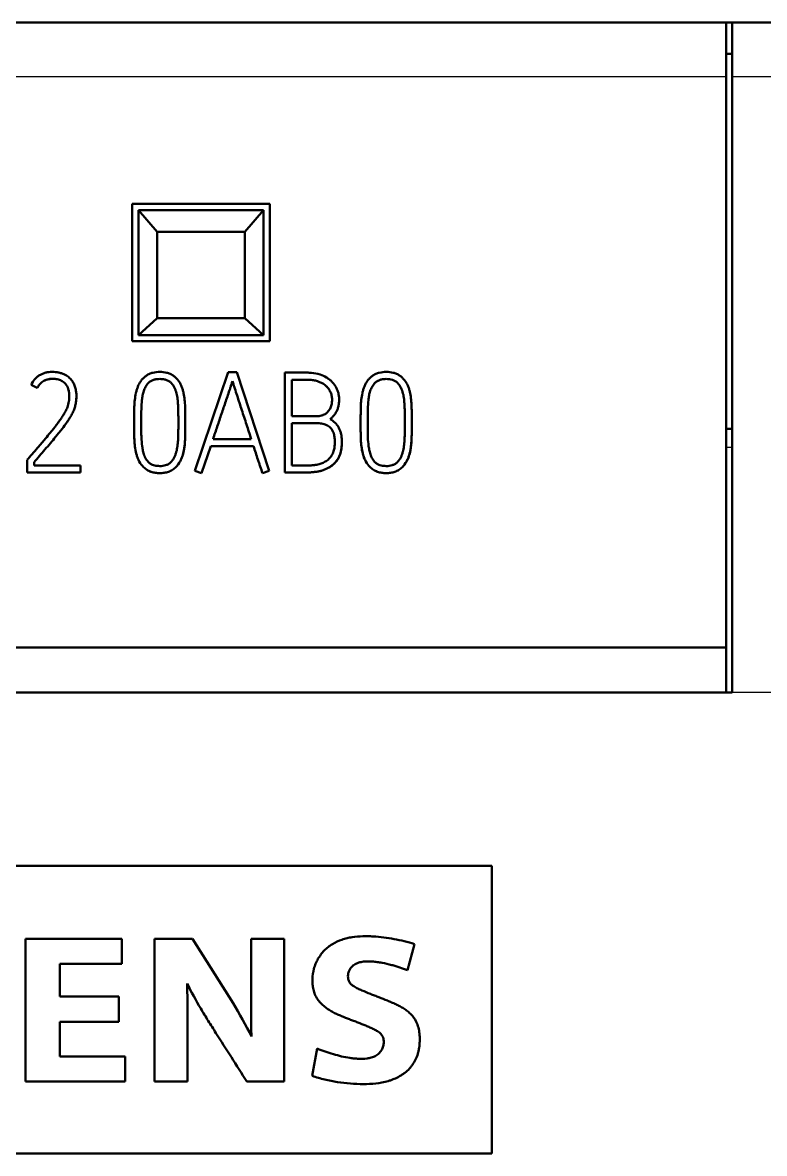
# Model space of a CAD drawing. Header units: millimetres. Extents: x 0 to 841, y 0 to 594.
# Drawn here: x 508.19 to 520.06, y 263.92 to 282.02 of the extents above; entities that cross this region are included whole.
import ezdxf

# ---------------------------------------------------------------- set-up
doc = ezdxf.new("R2010")
doc.units = ezdxf.units.MM
doc.layers.add('1', color=7, linetype='Continuous')

msp = doc.modelspace()

# ---------------------------------------------------------------- linework, layer by layer
at = {"layer": '1', "color": 7, "linetype": 'Continuous', "lineweight": 50}
for p, q in [((519.446, 282.015), (494.646, 282.015)), ((519.446, 282.015), (519.446, 281.147)), ((519.546, 282.015), (519.446, 282.015)), ((519.546, 282.015), (519.546, 281.147)), ((524.446, 282.015), (519.546, 282.015)), ((519.546, 281.515), (519.446, 281.515)), ((519.446, 281.147), (519.446, 272.015)), ((519.546, 281.147), (519.546, 271.291)), ((509.946, 279.115), (509.946, 276.915)), ((512.146, 279.115), (509.946, 279.115)), ((512.146, 276.915), (512.146, 279.115)), ((512.046, 279.015), (510.046, 279.015)), ((510.046, 279.015), (510.346, 278.668)), ((510.046, 277.015), (510.046, 279.015)), ((511.746, 278.668), (512.046, 279.015)), ((512.046, 279.015), (512.046, 277.015)), ((510.346, 278.668), (511.746, 278.668)), ((510.346, 278.668), (510.346, 277.283)), ((511.746, 277.283), (511.746, 278.668)), ((510.346, 277.283), (510.046, 277.015)), ((510.346, 277.283), (511.746, 277.283)), ((512.046, 277.015), (511.746, 277.283)), ((512.046, 277.015), (510.046, 277.015)), ((509.946, 276.915), (512.146, 276.915)), ((510.947, 274.84), (511.477, 276.418)), ((511.477, 276.418), (511.619, 276.418)), ((511.619, 276.418), (512.137, 274.84)), ((512.387, 274.815), (512.387, 276.413)), ((508.326, 276.218), (508.426, 276.167)), ((508.426, 276.167), (508.326, 276.218)), ((508.326, 276.218), (508.326, 276.218)), ((508.889, 276.218), (508.889, 276.218)), ((512.5, 276.3), (512.5, 275.714)), ((508.426, 276.167), (508.426, 276.167)), ((509.051, 276.038), (509.051, 276.038)), ((513.255, 275.981), (513.255, 275.981)), ((509.014, 275.823), (509.014, 275.823)), ((509.975, 275.626), (509.975, 275.626)), ((510.794, 275.601), (510.794, 275.601)), ((512.5, 275.603), (512.5, 274.926)), ((513.599, 275.626), (513.599, 275.626)), ((514.418, 275.601), (514.418, 275.601)), ((519.446, 275.515), (519.546, 275.515)), ((511.238, 275.35), (511.848, 275.35)), ((513.299, 275.299), (513.299, 275.299)), ((511.2, 275.237), (511.054, 274.804)), ((511.054, 274.804), (511.2, 275.237)), ((511.2, 275.237), (511.886, 275.237)), ((511.886, 275.237), (511.2, 275.237)), ((511.2, 275.237), (511.2, 275.237)), ((511.886, 275.237), (511.886, 275.237)), ((508.266, 275.02), (508.279, 275.035)), ((508.266, 274.815), (508.266, 275.019)), ((508.377, 274.98), (508.377, 274.926)), ((508.266, 274.815), (509.118, 274.815)), ((509.118, 274.815), (508.266, 274.815)), ((508.377, 274.926), (509.118, 274.926)), ((509.118, 274.926), (509.118, 274.815)), ((510.126, 274.902), (510.126, 274.902)), ((510.643, 274.902), (510.643, 274.902)), ((510.947, 274.84), (511.054, 274.804)), ((511.054, 274.804), (510.947, 274.84)), ((510.947, 274.84), (510.947, 274.84)), ((511.054, 274.804), (511.054, 274.804)), ((512.028, 274.804), (512.137, 274.84)), ((512.137, 274.84), (512.028, 274.804)), ((512.028, 274.804), (512.028, 274.804)), ((512.137, 274.84), (512.137, 274.84)), ((513.75, 274.902), (513.75, 274.902)), ((514.267, 274.902), (514.267, 274.902)), ((519.446, 272.015), (494.646, 272.015)), ((519.446, 272.015), (519.446, 271.291)), ((519.546, 271.291), (494.546, 271.291)), ((515.696, 268.518), (498.396, 268.518)), ((515.696, 263.916), (515.696, 268.518)), ((508.236, 267.351), (508.236, 265.066)), ((509.78, 267.351), (508.236, 267.351)), ((509.78, 266.948), (509.78, 267.351)), ((510.301, 267.351), (510.301, 265.066)), ((510.907, 267.351), (510.301, 267.351)), ((511.558, 266.322), (510.907, 267.351)), ((512.374, 267.351), (511.845, 267.351)), ((512.374, 265.066), (512.374, 267.351)), ((514.349, 266.848), (514.46, 267.267)), ((508.785, 266.428), (508.785, 266.948)), ((508.785, 266.948), (509.78, 266.948)), ((509.73, 266.428), (508.785, 266.428)), ((509.73, 266.024), (509.73, 266.428)), ((508.785, 265.469), (508.785, 266.024)), ((508.785, 266.024), (509.73, 266.024)), ((512.903, 265.593), (512.825, 265.155)), ((509.833, 265.469), (508.785, 265.469)), ((509.833, 265.066), (509.833, 265.469)), ((508.236, 265.066), (509.833, 265.066)), ((510.301, 265.066), (510.83, 265.066)), ((511.778, 265.066), (512.374, 265.066)), ((498.396, 263.916), (515.696, 263.916))]:
    msp.add_line(p, q, dxfattribs=at)
at = {"layer": '1', "color": 7, "linetype": 'Continuous', "lineweight": 25}
for p, q in [((519.446, 281.147), (494.646, 281.147)), ((524.446, 281.147), (519.546, 281.147)), ((519.546, 275.215), (519.446, 275.215)), ((524.446, 271.291), (519.546, 271.291))]:
    msp.add_line(p, q, dxfattribs=at)
at = {"layer": '1', "color": 7, "linetype": 'Continuous', "lineweight": 50}
for points, knots in [([(508.326, 276.218), (508.342, 276.249), (508.36, 276.278), (508.395, 276.318), (508.407, 276.331), (508.434, 276.353), (508.455, 276.369), (508.478, 276.382), (508.494, 276.389), (508.502, 276.393), (508.526, 276.403), (508.543, 276.408), (508.577, 276.417), (508.595, 276.42), (508.63, 276.423), (508.647, 276.424), (508.665, 276.424)], [0, 0, 0, 0, 0.25, 0.25, 0.375, 0.375, 0.5, 0.5625, 0.5625, 0.625, 0.625, 0.75, 0.75, 0.875, 0.875, 1, 1, 1, 1]), ([(508.665, 276.424), (508.683, 276.424), (508.701, 276.424), (508.737, 276.42), (508.754, 276.417), (508.781, 276.412), (508.789, 276.409), (508.806, 276.404), (508.815, 276.402), (508.84, 276.393), (508.857, 276.386), (508.873, 276.378)], [0, 0, 0, 0, 0.25, 0.25, 0.5, 0.5, 0.625, 0.625, 0.75, 0.75, 1, 1, 1, 1]), ([(510.126, 274.902), (510.099, 274.928), (510.076, 274.958), (510.053, 274.998), (510.049, 275.007), (510.041, 275.024), (510.038, 275.032), (510.027, 275.058), (510.021, 275.076), (510.006, 275.129), (509.998, 275.165), (509.986, 275.239), (509.983, 275.276), (509.979, 275.331), (509.978, 275.35), (509.977, 275.387), (509.977, 275.405), (509.976, 275.46), (509.975, 275.497), (509.975, 275.571), (509.975, 275.608), (509.975, 275.682), (509.975, 275.719), (509.976, 275.774), (509.976, 275.793), (509.977, 275.83), (509.977, 275.848), (509.979, 275.904), (509.981, 275.941), (509.99, 276.014), (509.996, 276.051), (510.008, 276.105), (510.013, 276.123), (510.023, 276.159), (510.03, 276.176), (510.04, 276.202), (510.043, 276.21), (510.051, 276.227), (510.055, 276.235), (510.069, 276.259), (510.079, 276.275), (510.102, 276.305), (510.115, 276.318), (510.135, 276.338), (510.142, 276.344), (510.157, 276.356), (510.164, 276.361), (510.188, 276.377), (510.212, 276.39), (510.238, 276.4), (510.256, 276.406), (510.265, 276.409), (510.311, 276.421), (510.348, 276.424), (510.385, 276.424)], [0, 0, 0, 0, 0.0625, 0.0625, 0.078125, 0.078125, 0.09375, 0.09375, 0.125, 0.125, 0.1875, 0.1875, 0.25, 0.25, 0.28125, 0.28125, 0.3125, 0.3125, 0.375, 0.375, 0.4375, 0.4375, 0.5, 0.5, 0.53125, 0.53125, 0.5625, 0.5625, 0.625, 0.625, 0.6875, 0.6875, 0.71875, 0.71875, 0.75, 0.75, 0.765625, 0.765625, 0.78125, 0.78125, 0.8125, 0.8125, 0.84375, 0.84375, 0.859375, 0.859375, 0.875, 0.875, 0.90625, 0.921875, 0.921875, 0.9375, 0.9375, 1, 1, 1, 1]), ([(510.385, 276.424), (510.423, 276.424), (510.46, 276.421), (510.515, 276.407), (510.533, 276.401), (510.567, 276.386), (510.583, 276.377), (510.607, 276.361), (510.614, 276.355), (510.629, 276.344), (510.636, 276.337), (510.656, 276.318), (510.669, 276.304), (510.686, 276.282), (510.691, 276.274), (510.702, 276.259), (510.706, 276.251), (510.72, 276.226), (510.728, 276.21), (510.742, 276.175), (510.748, 276.157), (510.758, 276.122), (510.763, 276.104), (510.774, 276.05), (510.78, 276.013), (510.787, 275.94), (510.79, 275.903), (510.791, 275.848), (510.792, 275.829), (510.792, 275.792), (510.793, 275.737), (510.794, 275.681), (510.794, 275.607), (510.794, 275.57), (510.793, 275.496), (510.793, 275.459), (510.792, 275.413), (510.792, 275.404), (510.791, 275.385), (510.791, 275.376), (510.79, 275.348), (510.79, 275.33), (510.786, 275.274), (510.782, 275.238), (510.773, 275.183), (510.77, 275.165), (510.762, 275.129), (510.753, 275.093), (510.741, 275.058), (510.727, 275.024), (510.719, 275.007), (510.701, 274.974), (510.691, 274.959), (510.668, 274.929), (510.656, 274.915), (510.643, 274.902)], [0, 0, 0, 0, 0.0625, 0.0625, 0.09375, 0.09375, 0.125, 0.125, 0.140625, 0.140625, 0.15625, 0.15625, 0.1875, 0.1875, 0.203125, 0.203125, 0.21875, 0.21875, 0.25, 0.25, 0.28125, 0.28125, 0.3125, 0.3125, 0.375, 0.375, 0.4375, 0.4375, 0.46875, 0.46875, 0.5, 0.5625, 0.5625, 0.625, 0.625, 0.6875, 0.6875, 0.703125, 0.703125, 0.71875, 0.71875, 0.75, 0.75, 0.8125, 0.8125, 0.84375, 0.84375, 0.875, 0.90625, 0.90625, 0.9375, 0.9375, 0.96875, 0.96875, 1, 1, 1, 1]), ([(512.387, 276.413), (512.482, 276.413), (512.6, 276.413), (512.718, 276.413), (512.765, 276.413), (512.788, 276.412), (512.858, 276.406), (512.905, 276.396), (512.95, 276.381)], [0, 0, 0, 0, 0.5, 0.625, 0.625, 0.75, 0.75, 1, 1, 1, 1]), ([(513.75, 274.902), (513.722, 274.928), (513.7, 274.958), (513.677, 274.998), (513.673, 275.007), (513.665, 275.024), (513.661, 275.032), (513.651, 275.058), (513.645, 275.076), (513.63, 275.129), (513.622, 275.165), (513.61, 275.239), (513.607, 275.276), (513.603, 275.331), (513.602, 275.35), (513.601, 275.387), (513.601, 275.405), (513.6, 275.46), (513.599, 275.497), (513.599, 275.571), (513.599, 275.608), (513.599, 275.682), (513.599, 275.719), (513.6, 275.774), (513.6, 275.793), (513.601, 275.83), (513.601, 275.848), (513.603, 275.904), (513.605, 275.941), (513.614, 276.014), (513.619, 276.051), (513.632, 276.105), (513.637, 276.123), (513.647, 276.159), (513.653, 276.176), (513.664, 276.202), (513.667, 276.21), (513.675, 276.227), (513.679, 276.235), (513.693, 276.259), (513.703, 276.275), (513.726, 276.305), (513.739, 276.318), (513.759, 276.338), (513.766, 276.344), (513.78, 276.356), (513.788, 276.361), (513.811, 276.377), (513.836, 276.39), (513.862, 276.4), (513.88, 276.406), (513.889, 276.409), (513.934, 276.421), (513.972, 276.424), (514.009, 276.424)], [0, 0, 0, 0, 0.0625, 0.0625, 0.078125, 0.078125, 0.09375, 0.09375, 0.125, 0.125, 0.1875, 0.1875, 0.25, 0.25, 0.28125, 0.28125, 0.3125, 0.3125, 0.375, 0.375, 0.4375, 0.4375, 0.5, 0.5, 0.53125, 0.53125, 0.5625, 0.5625, 0.625, 0.625, 0.6875, 0.6875, 0.71875, 0.71875, 0.75, 0.75, 0.765625, 0.765625, 0.78125, 0.78125, 0.8125, 0.8125, 0.84375, 0.84375, 0.859375, 0.859375, 0.875, 0.875, 0.90625, 0.921875, 0.921875, 0.9375, 0.9375, 1, 1, 1, 1]), ([(514.009, 276.424), (514.047, 276.424), (514.084, 276.421), (514.139, 276.407), (514.157, 276.401), (514.191, 276.386), (514.207, 276.377), (514.231, 276.361), (514.238, 276.355), (514.253, 276.344), (514.26, 276.337), (514.28, 276.318), (514.292, 276.304), (514.31, 276.282), (514.315, 276.274), (514.325, 276.259), (514.33, 276.251), (514.344, 276.226), (514.352, 276.21), (514.366, 276.175), (514.372, 276.157), (514.382, 276.122), (514.387, 276.104), (514.398, 276.05), (514.403, 276.013), (514.411, 275.94), (514.413, 275.903), (514.415, 275.848), (514.416, 275.829), (514.416, 275.792), (514.417, 275.737), (514.418, 275.681), (514.418, 275.607), (514.418, 275.57), (514.417, 275.496), (514.417, 275.459), (514.416, 275.413), (514.416, 275.404), (514.415, 275.385), (514.415, 275.376), (514.414, 275.348), (514.413, 275.33), (514.41, 275.274), (514.406, 275.238), (514.397, 275.183), (514.394, 275.165), (514.386, 275.129), (514.377, 275.093), (514.364, 275.058), (514.351, 275.024), (514.343, 275.007), (514.325, 274.974), (514.315, 274.959), (514.292, 274.929), (514.28, 274.915), (514.267, 274.902)], [0, 0, 0, 0, 0.0625, 0.0625, 0.09375, 0.09375, 0.125, 0.125, 0.140625, 0.140625, 0.15625, 0.15625, 0.1875, 0.1875, 0.203125, 0.203125, 0.21875, 0.21875, 0.25, 0.25, 0.28125, 0.28125, 0.3125, 0.3125, 0.375, 0.375, 0.4375, 0.4375, 0.46875, 0.46875, 0.5, 0.5625, 0.5625, 0.625, 0.625, 0.6875, 0.6875, 0.703125, 0.703125, 0.71875, 0.71875, 0.75, 0.75, 0.8125, 0.8125, 0.84375, 0.84375, 0.875, 0.90625, 0.90625, 0.9375, 0.9375, 0.96875, 0.96875, 1, 1, 1, 1]), ([(508.889, 276.218), (508.876, 276.237), (508.86, 276.253), (508.831, 276.273), (508.821, 276.279), (508.801, 276.289), (508.79, 276.293), (508.768, 276.301), (508.757, 276.304), (508.735, 276.308), (508.723, 276.31), (508.7, 276.312), (508.689, 276.313), (508.666, 276.314), (508.654, 276.313), (508.62, 276.311), (508.597, 276.307), (508.57, 276.299), (508.564, 276.297), (508.554, 276.292), (508.538, 276.286), (508.523, 276.277), (508.504, 276.264), (508.495, 276.257), (508.478, 276.241), (508.47, 276.233), (508.449, 276.207), (508.436, 276.187), (508.426, 276.167)], [0, 0, 0, 0, 0.125, 0.125, 0.1875, 0.1875, 0.25, 0.25, 0.3125, 0.3125, 0.375, 0.375, 0.4375, 0.4375, 0.5, 0.5, 0.625, 0.625, 0.65625, 0.65625, 0.6875, 0.75, 0.75, 0.8125, 0.8125, 0.875, 0.875, 1, 1, 1, 1]), ([(508.426, 276.167), (508.436, 276.187), (508.448, 276.206), (508.47, 276.233), (508.478, 276.241), (508.495, 276.257), (508.513, 276.271), (508.533, 276.283), (508.554, 276.293), (508.564, 276.297), (508.586, 276.304), (508.598, 276.307), (508.62, 276.311), (508.632, 276.312), (508.655, 276.313), (508.666, 276.314), (508.689, 276.313), (508.7, 276.312), (508.723, 276.31), (508.735, 276.308), (508.757, 276.304), (508.768, 276.301), (508.79, 276.293), (508.801, 276.289), (508.821, 276.279), (508.831, 276.273), (508.85, 276.26), (508.859, 276.252), (508.875, 276.236), (508.883, 276.227), (508.889, 276.218)], [0, 0, 0, 0, 0.125, 0.125, 0.1875, 0.1875, 0.25, 0.3125, 0.3125, 0.375, 0.375, 0.4375, 0.4375, 0.5, 0.5, 0.5625, 0.5625, 0.625, 0.625, 0.6875, 0.6875, 0.75, 0.75, 0.8125, 0.8125, 0.875, 0.875, 0.9375, 0.9375, 1, 1, 1, 1]), ([(508.907, 275.861), (508.912, 275.875), (508.917, 275.89), (508.924, 275.92), (508.928, 275.935), (508.936, 275.98), (508.938, 276.011), (508.938, 276.058), (508.937, 276.073), (508.934, 276.104), (508.931, 276.119), (508.92, 276.164), (508.907, 276.192), (508.889, 276.218)], [0, 0, 0, 0, 0.125, 0.125, 0.25, 0.25, 0.5, 0.5, 0.625, 0.625, 0.75, 0.75, 1, 1, 1, 1]), ([(508.938, 276.332), (508.955, 276.316), (508.97, 276.3), (508.99, 276.272), (508.996, 276.262), (509.007, 276.242), (509.012, 276.232), (509.021, 276.211), (509.025, 276.201), (509.032, 276.179), (509.035, 276.168), (509.043, 276.135), (509.047, 276.112), (509.051, 276.067), (509.052, 276.045), (509.051, 276), (509.049, 275.977), (509.044, 275.944), (509.043, 275.932), (509.039, 275.91), (509.036, 275.899), (509.028, 275.866), (509.022, 275.844), (509.014, 275.823)], [0, 0, 0, 0, 0.125, 0.125, 0.1875, 0.1875, 0.25, 0.25, 0.3125, 0.3125, 0.375, 0.375, 0.5, 0.5, 0.625, 0.625, 0.75, 0.75, 0.8125, 0.8125, 0.875, 0.875, 1, 1, 1, 1]), ([(510.203, 276.247), (510.186, 276.229), (510.171, 276.209), (510.152, 276.177), (510.147, 276.166), (510.137, 276.143), (510.132, 276.132), (510.121, 276.096), (510.115, 276.072), (510.108, 276.036), (510.106, 276.024), (510.102, 275.999), (510.101, 275.987), (510.094, 275.925), (510.092, 275.876), (510.089, 275.777), (510.088, 275.728), (510.088, 275.653), (510.088, 275.629), (510.088, 275.579), (510.088, 275.554), (510.089, 275.505), (510.089, 275.468), (510.09, 275.431), (510.09, 275.406), (510.091, 275.394), (510.093, 275.332), (510.097, 275.283), (510.107, 275.209), (510.111, 275.185), (510.122, 275.137), (510.129, 275.112), (510.138, 275.089)], [0, 0, 0, 0, 0.0625, 0.0625, 0.09375, 0.09375, 0.125, 0.125, 0.1875, 0.1875, 0.21875, 0.21875, 0.25, 0.25, 0.375, 0.375, 0.5, 0.5, 0.5625, 0.5625, 0.625, 0.625, 0.6875, 0.71875, 0.71875, 0.75, 0.75, 0.875, 0.875, 0.9375, 0.9375, 1, 1, 1, 1]), ([(510.567, 276.247), (510.556, 276.259), (510.543, 276.269), (510.521, 276.281), (510.514, 276.285), (510.499, 276.292), (510.491, 276.295), (510.468, 276.302), (510.451, 276.306), (510.418, 276.31), (510.402, 276.311), (510.369, 276.311), (510.353, 276.31), (510.32, 276.306), (510.303, 276.303), (510.28, 276.295), (510.272, 276.292), (510.257, 276.286), (510.249, 276.282), (510.228, 276.269), (510.215, 276.259), (510.203, 276.247)], [0, 0, 0, 0, 0.125, 0.125, 0.1875, 0.1875, 0.25, 0.25, 0.375, 0.375, 0.5, 0.5, 0.625, 0.625, 0.75, 0.75, 0.8125, 0.8125, 0.875, 0.875, 1, 1, 1, 1]), ([(510.203, 276.247), (510.215, 276.259), (510.228, 276.269), (510.249, 276.282), (510.256, 276.285), (510.272, 276.292), (510.287, 276.298), (510.303, 276.302), (510.319, 276.306), (510.328, 276.307), (510.352, 276.31), (510.369, 276.311), (510.402, 276.311), (510.418, 276.31), (510.451, 276.306), (510.467, 276.302), (510.491, 276.295), (510.499, 276.292), (510.514, 276.285), (510.521, 276.281), (510.543, 276.269), (510.556, 276.259), (510.567, 276.247)], [0, 0, 0, 0, 0.125, 0.125, 0.1875, 0.1875, 0.25, 0.3125, 0.3125, 0.375, 0.375, 0.5, 0.5, 0.625, 0.625, 0.75, 0.75, 0.8125, 0.8125, 0.875, 0.875, 1, 1, 1, 1]), ([(510.385, 274.918), (510.401, 274.918), (510.417, 274.918), (510.449, 274.923), (510.464, 274.926), (510.487, 274.933), (510.495, 274.936), (510.51, 274.942), (510.517, 274.946), (510.537, 274.957), (510.55, 274.967), (510.573, 274.99), (510.583, 275.002), (510.602, 275.028), (510.61, 275.041), (510.624, 275.069), (510.63, 275.084), (510.641, 275.114), (510.646, 275.129), (510.658, 275.175), (510.664, 275.205), (510.672, 275.267), (510.675, 275.298), (510.678, 275.345), (510.679, 275.361), (510.68, 275.392), (510.681, 275.408), (510.682, 275.455), (510.682, 275.486), (510.683, 275.549), (510.683, 275.581), (510.683, 275.643), (510.683, 275.675), (510.682, 275.738), (510.682, 275.769), (510.681, 275.816), (510.68, 275.832), (510.679, 275.863), (510.679, 275.879), (510.676, 275.926), (510.674, 275.957), (510.668, 276.004), (510.666, 276.02), (510.66, 276.051), (510.657, 276.066), (510.649, 276.096), (510.645, 276.111), (510.634, 276.141), (510.628, 276.155), (510.607, 276.198), (510.589, 276.224), (510.567, 276.247)], [0, 0, 0, 0, 0.03125, 0.03125, 0.0625, 0.0625, 0.078125, 0.078125, 0.09375, 0.09375, 0.125, 0.125, 0.15625, 0.15625, 0.1875, 0.1875, 0.21875, 0.21875, 0.25, 0.25, 0.3125, 0.3125, 0.375, 0.375, 0.40625, 0.40625, 0.4375, 0.4375, 0.5, 0.5, 0.5625, 0.5625, 0.625, 0.625, 0.6875, 0.6875, 0.71875, 0.71875, 0.75, 0.75, 0.8125, 0.8125, 0.84375, 0.84375, 0.875, 0.875, 0.90625, 0.90625, 0.9375, 0.9375, 1, 1, 1, 1]), ([(510.567, 276.247), (510.589, 276.224), (510.607, 276.198), (510.623, 276.165), (510.625, 276.161), (510.627, 276.156)], [0, 0, 0, 0, 0.864491, 0.864491, 1, 1, 1, 1]), ([(511.549, 276.276), (511.546, 276.268), (511.543, 276.26), (511.535, 276.236), (511.53, 276.22), (511.519, 276.187), (511.514, 276.171), (511.509, 276.155)], [0, 0, 0, 0, 0.193208, 0.193208, 0.596604, 0.596604, 1, 1, 1, 1]), ([(511.848, 275.35), (511.824, 275.427), (511.799, 275.505), (511.761, 275.62), (511.748, 275.659), (511.723, 275.736), (511.71, 275.774), (511.672, 275.89), (511.648, 275.967), (511.61, 276.083), (511.598, 276.121), (511.579, 276.179), (511.573, 276.199), (511.561, 276.237), (511.555, 276.256), (511.549, 276.276)], [0, 0, 0, 0, 0.25, 0.25, 0.375, 0.375, 0.5, 0.5, 0.75, 0.75, 0.875, 0.875, 0.9375, 0.9375, 1, 1, 1, 1]), ([(513.031, 276.211), (512.994, 276.24), (512.954, 276.26), (512.899, 276.278), (512.888, 276.282), (512.866, 276.287), (512.855, 276.29), (512.821, 276.296), (512.799, 276.298), (512.764, 276.3), (512.753, 276.3), (512.73, 276.3), (512.696, 276.3), (512.615, 276.3), (512.546, 276.3), (512.5, 276.3)], [0, 0, 0, 0, 0.25, 0.25, 0.3125, 0.3125, 0.375, 0.375, 0.5, 0.5, 0.5625, 0.5625, 0.625, 0.75, 1, 1, 1, 1]), ([(512.5, 275.714), (512.59, 275.714), (512.702, 275.714), (512.826, 275.714), (512.86, 275.714), (512.882, 275.714), (512.893, 275.714), (512.927, 275.716), (512.949, 275.719), (512.981, 275.727), (512.992, 275.731), (513.012, 275.74), (513.027, 275.747), (513.041, 275.757), (513.05, 275.763), (513.054, 275.767), (513.067, 275.778), (513.075, 275.786), (513.089, 275.802), (513.096, 275.811), (513.108, 275.83), (513.118, 275.85), (513.126, 275.871), (513.132, 275.892), (513.134, 275.903), (513.14, 275.936), (513.142, 275.958), (513.142, 275.991), (513.141, 276.002), (513.139, 276.024), (513.136, 276.046), (513.13, 276.067), (513.123, 276.088), (513.118, 276.098), (513.104, 276.128), (513.092, 276.147), (513.071, 276.173), (513.064, 276.181), (513.048, 276.197), (513.04, 276.204), (513.031, 276.211)], [0, 0, 0, 0, 0.25, 0.3125, 0.34375, 0.34375, 0.375, 0.375, 0.4375, 0.4375, 0.46875, 0.46875, 0.5, 0.515625, 0.515625, 0.53125, 0.53125, 0.5625, 0.5625, 0.59375, 0.59375, 0.625, 0.65625, 0.65625, 0.6875, 0.6875, 0.75, 0.75, 0.78125, 0.78125, 0.8125, 0.84375, 0.84375, 0.875, 0.875, 0.9375, 0.9375, 0.96875, 0.96875, 1, 1, 1, 1]), ([(512.95, 276.381), (512.986, 276.369), (513.02, 276.354), (513.068, 276.325), (513.084, 276.315), (513.106, 276.297), (513.113, 276.291), (513.127, 276.279), (513.148, 276.259), (513.166, 276.238), (513.188, 276.208), (513.198, 276.192), (513.216, 276.159), (513.224, 276.142), (513.237, 276.107), (513.242, 276.089), (513.254, 276.034), (513.256, 275.997), (513.254, 275.94), (513.252, 275.922), (513.246, 275.885), (513.242, 275.867), (513.234, 275.84), (513.231, 275.831), (513.224, 275.814), (513.22, 275.805), (513.207, 275.78), (513.188, 275.748), (513.165, 275.719), (513.138, 275.692), (513.124, 275.679), (513.109, 275.668)], [0, 0, 0, 0, 0.125, 0.125, 0.1875, 0.1875, 0.21875, 0.21875, 0.25, 0.3125, 0.3125, 0.375, 0.375, 0.4375, 0.4375, 0.5, 0.5, 0.625, 0.625, 0.6875, 0.6875, 0.75, 0.75, 0.78125, 0.78125, 0.8125, 0.8125, 0.875, 0.9375, 0.9375, 1, 1, 1, 1]), ([(513.031, 276.211), (513.048, 276.197), (513.065, 276.181), (513.08, 276.162), (513.081, 276.161)], [0, 0, 0, 0, 0.925926, 1, 1, 1, 1]), ([(513.827, 276.247), (513.81, 276.229), (513.795, 276.209), (513.776, 276.177), (513.77, 276.166), (513.761, 276.143), (513.756, 276.132), (513.745, 276.096), (513.739, 276.072), (513.732, 276.036), (513.73, 276.024), (513.726, 275.999), (513.725, 275.987), (513.718, 275.925), (513.716, 275.876), (513.713, 275.777), (513.712, 275.728), (513.712, 275.653), (513.712, 275.629), (513.712, 275.579), (513.712, 275.554), (513.712, 275.505), (513.713, 275.468), (513.714, 275.431), (513.714, 275.406), (513.714, 275.394), (513.717, 275.332), (513.72, 275.283), (513.731, 275.209), (513.735, 275.185), (513.746, 275.137), (513.753, 275.112), (513.762, 275.089)], [0, 0, 0, 0, 0.0625, 0.0625, 0.09375, 0.09375, 0.125, 0.125, 0.1875, 0.1875, 0.21875, 0.21875, 0.25, 0.25, 0.375, 0.375, 0.5, 0.5, 0.5625, 0.5625, 0.625, 0.625, 0.6875, 0.71875, 0.71875, 0.75, 0.75, 0.875, 0.875, 0.9375, 0.9375, 1, 1, 1, 1]), ([(514.191, 276.247), (514.18, 276.259), (514.167, 276.269), (514.145, 276.281), (514.138, 276.285), (514.123, 276.292), (514.115, 276.295), (514.091, 276.302), (514.075, 276.306), (514.042, 276.31), (514.026, 276.311), (513.993, 276.311), (513.977, 276.31), (513.944, 276.306), (513.927, 276.303), (513.904, 276.295), (513.896, 276.292), (513.881, 276.286), (513.873, 276.282), (513.852, 276.269), (513.839, 276.259), (513.827, 276.247)], [0, 0, 0, 0, 0.125, 0.125, 0.1875, 0.1875, 0.25, 0.25, 0.375, 0.375, 0.5, 0.5, 0.625, 0.625, 0.75, 0.75, 0.8125, 0.8125, 0.875, 0.875, 1, 1, 1, 1]), ([(513.827, 276.247), (513.839, 276.259), (513.852, 276.269), (513.873, 276.282), (513.88, 276.285), (513.896, 276.292), (513.911, 276.298), (513.927, 276.302), (513.943, 276.306), (513.952, 276.307), (513.976, 276.31), (513.993, 276.311), (514.025, 276.311), (514.042, 276.31), (514.075, 276.306), (514.091, 276.302), (514.115, 276.295), (514.122, 276.292), (514.138, 276.285), (514.145, 276.281), (514.166, 276.269), (514.18, 276.259), (514.191, 276.247)], [0, 0, 0, 0, 0.125, 0.125, 0.1875, 0.1875, 0.25, 0.3125, 0.3125, 0.375, 0.375, 0.5, 0.5, 0.625, 0.625, 0.75, 0.75, 0.8125, 0.8125, 0.875, 0.875, 1, 1, 1, 1]), ([(514.009, 274.918), (514.025, 274.918), (514.041, 274.918), (514.073, 274.923), (514.088, 274.926), (514.111, 274.933), (514.119, 274.936), (514.133, 274.942), (514.141, 274.946), (514.161, 274.957), (514.174, 274.967), (514.197, 274.99), (514.207, 275.002), (514.226, 275.028), (514.234, 275.041), (514.248, 275.069), (514.254, 275.084), (514.265, 275.114), (514.27, 275.129), (514.282, 275.175), (514.287, 275.205), (514.296, 275.267), (514.299, 275.298), (514.302, 275.345), (514.303, 275.361), (514.304, 275.392), (514.305, 275.408), (514.306, 275.455), (514.306, 275.486), (514.307, 275.549), (514.307, 275.581), (514.307, 275.643), (514.307, 275.675), (514.306, 275.738), (514.306, 275.769), (514.305, 275.816), (514.304, 275.832), (514.303, 275.863), (514.303, 275.879), (514.3, 275.926), (514.297, 275.957), (514.292, 276.004), (514.29, 276.02), (514.284, 276.051), (514.281, 276.066), (514.273, 276.096), (514.268, 276.111), (514.258, 276.141), (514.252, 276.155), (514.231, 276.198), (514.213, 276.224), (514.191, 276.247)], [0, 0, 0, 0, 0.03125, 0.03125, 0.0625, 0.0625, 0.078125, 0.078125, 0.09375, 0.09375, 0.125, 0.125, 0.15625, 0.15625, 0.1875, 0.1875, 0.21875, 0.21875, 0.25, 0.25, 0.3125, 0.3125, 0.375, 0.375, 0.40625, 0.40625, 0.4375, 0.4375, 0.5, 0.5, 0.5625, 0.5625, 0.625, 0.625, 0.6875, 0.6875, 0.71875, 0.71875, 0.75, 0.75, 0.8125, 0.8125, 0.84375, 0.84375, 0.875, 0.875, 0.90625, 0.90625, 0.9375, 0.9375, 1, 1, 1, 1]), ([(514.191, 276.247), (514.213, 276.224), (514.231, 276.198), (514.247, 276.165), (514.249, 276.161), (514.251, 276.156)], [0, 0, 0, 0, 0.864491, 0.864491, 1, 1, 1, 1]), ([(508.928, 276.131), (508.935, 276.102), (508.938, 276.072), (508.938, 276.042), (508.938, 276.041), (508.938, 276.04)], [0, 0, 0, 0, 0.975243, 0.975243, 1, 1, 1, 1]), ([(509.047, 275.96), (509.049, 275.981), (509.051, 276.002), (509.051, 276.028), (509.051, 276.032), (509.051, 276.037)], [0, 0, 0, 0, 0.807218, 0.807218, 1, 1, 1, 1]), ([(511.509, 276.155), (511.486, 276.088), (511.464, 276.021), (511.418, 275.887), (511.395, 275.82), (511.35, 275.686), (511.328, 275.619), (511.283, 275.484), (511.26, 275.417), (511.238, 275.35)], [0, 0, 0, 0, 0.25, 0.25, 0.5, 0.5, 0.75, 0.75, 1, 1, 1, 1]), ([(508.279, 275.035), (508.307, 275.068), (508.336, 275.101), (508.393, 275.166), (508.421, 275.199), (508.464, 275.249), (508.478, 275.265), (508.506, 275.298), (508.52, 275.315), (508.562, 275.364), (508.59, 275.398), (508.631, 275.448), (508.645, 275.464), (508.672, 275.498), (508.686, 275.515), (508.713, 275.549), (508.726, 275.567), (508.752, 275.601), (508.764, 275.619), (508.789, 275.654), (508.802, 275.672), (508.826, 275.708), (508.837, 275.726), (508.86, 275.763), (508.871, 275.781), (508.891, 275.82), (508.9, 275.84), (508.907, 275.861)], [0, 0, 0, 0, 0.125, 0.125, 0.25, 0.25, 0.3125, 0.3125, 0.375, 0.375, 0.5, 0.5, 0.5625, 0.5625, 0.625, 0.625, 0.6875, 0.6875, 0.75, 0.75, 0.8125, 0.8125, 0.875, 0.875, 0.9375, 0.9375, 1, 1, 1, 1]), ([(508.377, 274.98), (508.434, 275.047), (508.491, 275.115), (508.577, 275.216), (508.606, 275.249), (508.663, 275.317), (508.705, 275.368), (508.747, 275.419), (508.775, 275.454), (508.789, 275.471), (508.83, 275.523), (508.857, 275.558), (508.895, 275.612), (508.908, 275.63), (508.932, 275.667), (508.944, 275.685), (508.966, 275.723), (508.977, 275.742), (508.997, 275.782), (509.006, 275.802), (509.014, 275.823)], [0, 0, 0, 0, 0.25, 0.25, 0.375, 0.375, 0.5, 0.5625, 0.5625, 0.625, 0.625, 0.75, 0.75, 0.8125, 0.8125, 0.875, 0.875, 0.9375, 0.9375, 1, 1, 1, 1]), ([(509.014, 275.823), (509.006, 275.802), (508.997, 275.782), (508.977, 275.742), (508.966, 275.723), (508.944, 275.685), (508.932, 275.667), (508.908, 275.63), (508.895, 275.612), (508.856, 275.558), (508.83, 275.523), (508.789, 275.471), (508.775, 275.454), (508.747, 275.419), (508.705, 275.368), (508.663, 275.317), (508.606, 275.249), (508.577, 275.216), (508.491, 275.115), (508.434, 275.047), (508.377, 274.98)], [0, 0, 0, 0, 0.0625, 0.0625, 0.125, 0.125, 0.1875, 0.1875, 0.25, 0.25, 0.375, 0.375, 0.4375, 0.4375, 0.5, 0.625, 0.625, 0.75, 0.75, 1, 1, 1, 1]), ([(513.109, 275.668), (513.139, 275.652), (513.167, 275.633), (513.198, 275.603), (513.204, 275.597), (513.215, 275.584), (513.231, 275.564), (513.244, 275.542), (513.256, 275.519), (513.26, 275.511), (513.266, 275.496), (513.276, 275.472), (513.282, 275.447), (513.29, 275.414), (513.293, 275.398), (513.297, 275.364), (513.298, 275.347), (513.299, 275.313), (513.3, 275.296), (513.299, 275.262), (513.296, 275.229), (513.291, 275.195), (513.285, 275.162), (513.281, 275.145), (513.268, 275.096), (513.255, 275.065), (513.229, 275.02), (513.219, 275.006), (513.198, 274.98), (513.187, 274.967), (513.168, 274.949), (513.162, 274.943), (513.149, 274.932), (513.142, 274.927), (513.121, 274.912), (513.107, 274.903), (513.077, 274.886), (513.062, 274.878), (513.031, 274.864), (513.015, 274.857), (512.967, 274.84), (512.933, 274.833), (512.866, 274.822), (512.832, 274.819), (512.781, 274.816), (512.764, 274.816), (512.738, 274.815), (512.73, 274.815), (512.713, 274.815), (512.67, 274.815), (512.558, 274.815), (512.456, 274.815), (512.387, 274.815)], [0, 0, 0, 0, 0.0625, 0.0625, 0.078125, 0.078125, 0.09375, 0.125, 0.125, 0.140625, 0.140625, 0.15625, 0.1875, 0.1875, 0.21875, 0.21875, 0.25, 0.25, 0.28125, 0.28125, 0.3125, 0.34375, 0.34375, 0.375, 0.375, 0.4375, 0.4375, 0.46875, 0.46875, 0.5, 0.5, 0.515625, 0.515625, 0.53125, 0.53125, 0.5625, 0.5625, 0.59375, 0.59375, 0.625, 0.625, 0.6875, 0.6875, 0.75, 0.75, 0.78125, 0.78125, 0.796875, 0.796875, 0.8125, 0.875, 1, 1, 1, 1]), ([(509.975, 275.626), (509.975, 275.595), (509.975, 275.564), (509.975, 275.497), (509.976, 275.46), (509.977, 275.404), (509.977, 275.385), (509.978, 275.348), (509.979, 275.33), (509.983, 275.275), (509.987, 275.238), (509.998, 275.165), (510.006, 275.128), (510.022, 275.075), (510.028, 275.058), (510.038, 275.032), (510.041, 275.023), (510.049, 275.007), (510.053, 274.998), (510.076, 274.957), (510.099, 274.928), (510.126, 274.902)], [0, 0, 0, 0, 0.121201, 0.121201, 0.267668, 0.267668, 0.340901, 0.340901, 0.414134, 0.414134, 0.560601, 0.560601, 0.707067, 0.707067, 0.7803, 0.7803, 0.816917, 0.816917, 0.853534, 0.853534, 1, 1, 1, 1]), ([(510.643, 274.902), (510.67, 274.929), (510.692, 274.958), (510.714, 274.999), (510.719, 275.007), (510.727, 275.024), (510.73, 275.033), (510.741, 275.059), (510.747, 275.076), (510.763, 275.129), (510.771, 275.165), (510.779, 275.22), (510.782, 275.239), (510.786, 275.276), (510.789, 275.313), (510.791, 275.35), (510.791, 275.377), (510.792, 275.387), (510.792, 275.405), (510.793, 275.451), (510.793, 275.498), (510.794, 275.557), (510.794, 275.579), (510.794, 275.601)], [0, 0, 0, 0, 0.151561, 0.151561, 0.189451, 0.189451, 0.227342, 0.227342, 0.303122, 0.303122, 0.454683, 0.454683, 0.530464, 0.530464, 0.606244, 0.682025, 0.682025, 0.719915, 0.719915, 0.757805, 0.909366, 0.909366, 1, 1, 1, 1]), ([(513.115, 275.53), (513.096, 275.549), (513.075, 275.564), (513.045, 275.577), (513.038, 275.58), (513.026, 275.584), (513.02, 275.586), (513.001, 275.592), (512.988, 275.595), (512.949, 275.601), (512.923, 275.603), (512.89, 275.604), (512.883, 275.603), (512.87, 275.603), (512.85, 275.603), (512.725, 275.603), (512.606, 275.603), (512.5, 275.603)], [0, 0, 0, 0, 0.125, 0.125, 0.15625, 0.15625, 0.1875, 0.1875, 0.25, 0.25, 0.375, 0.375, 0.40625, 0.40625, 0.4375, 0.5, 1, 1, 1, 1]), ([(512.5, 274.926), (512.549, 274.926), (512.621, 274.926), (512.694, 274.926), (512.73, 274.926), (512.742, 274.926), (512.766, 274.927), (512.802, 274.928), (512.838, 274.931), (512.868, 274.935), (512.874, 274.936), (512.886, 274.937), (512.892, 274.938), (512.91, 274.941), (512.946, 274.949), (512.98, 274.961), (513.013, 274.976), (513.023, 274.982), (513.044, 274.994), (513.054, 275.001), (513.073, 275.015), (513.082, 275.023), (513.099, 275.041), (513.115, 275.059), (513.129, 275.078), (513.139, 275.094), (513.142, 275.099), (513.148, 275.109), (513.15, 275.115), (513.163, 275.142), (513.17, 275.165), (513.178, 275.2), (513.18, 275.212), (513.183, 275.236), (513.185, 275.259), (513.186, 275.283), (513.186, 275.307), (513.186, 275.319), (513.184, 275.354), (513.182, 275.378), (513.175, 275.413), (513.172, 275.425), (513.165, 275.448), (513.16, 275.459), (513.153, 275.476), (513.15, 275.481), (513.144, 275.492), (513.141, 275.497), (513.131, 275.512), (513.124, 275.522), (513.115, 275.53)], [0, 0, 0, 0, 0.125, 0.1875, 0.1875, 0.21875, 0.21875, 0.25, 0.3125, 0.3125, 0.328125, 0.328125, 0.34375, 0.34375, 0.375, 0.4375, 0.4375, 0.46875, 0.46875, 0.5, 0.5, 0.53125, 0.53125, 0.5625, 0.59375, 0.59375, 0.609375, 0.609375, 0.625, 0.625, 0.6875, 0.6875, 0.71875, 0.71875, 0.75, 0.78125, 0.78125, 0.8125, 0.8125, 0.875, 0.875, 0.90625, 0.90625, 0.9375, 0.9375, 0.953125, 0.953125, 0.96875, 0.96875, 1, 1, 1, 1]), ([(513.599, 275.626), (513.599, 275.595), (513.599, 275.564), (513.599, 275.497), (513.6, 275.46), (513.601, 275.404), (513.601, 275.385), (513.602, 275.348), (513.603, 275.33), (513.607, 275.275), (513.611, 275.238), (513.622, 275.165), (513.63, 275.128), (513.645, 275.075), (513.651, 275.058), (513.662, 275.032), (513.665, 275.023), (513.673, 275.007), (513.677, 274.998), (513.7, 274.957), (513.723, 274.928), (513.75, 274.902)], [0, 0, 0, 0, 0.121201, 0.121201, 0.267668, 0.267668, 0.340901, 0.340901, 0.414134, 0.414134, 0.560601, 0.560601, 0.707067, 0.707067, 0.7803, 0.7803, 0.816917, 0.816917, 0.853534, 0.853534, 1, 1, 1, 1]), ([(514.267, 274.902), (514.293, 274.929), (514.316, 274.958), (514.338, 274.999), (514.342, 275.007), (514.35, 275.024), (514.354, 275.033), (514.365, 275.059), (514.371, 275.076), (514.387, 275.129), (514.395, 275.165), (514.403, 275.22), (514.406, 275.239), (514.41, 275.276), (514.413, 275.313), (514.414, 275.35), (514.415, 275.377), (514.415, 275.387), (514.416, 275.405), (514.417, 275.451), (514.417, 275.498), (514.418, 275.557), (514.418, 275.579), (514.418, 275.601)], [0, 0, 0, 0, 0.151561, 0.151561, 0.189451, 0.189451, 0.227342, 0.227342, 0.303122, 0.303122, 0.454683, 0.454683, 0.530464, 0.530464, 0.606244, 0.682025, 0.682025, 0.719915, 0.719915, 0.757805, 0.909366, 0.909366, 1, 1, 1, 1]), ([(512.387, 274.815), (512.454, 274.815), (512.554, 274.815), (512.654, 274.815), (512.704, 274.815), (512.721, 274.815), (512.755, 274.816), (512.771, 274.816), (512.821, 274.818), (512.854, 274.821), (512.921, 274.83), (512.953, 274.837), (512.994, 274.85), (513.002, 274.853), (513.019, 274.859), (513.027, 274.862), (513.051, 274.872), (513.066, 274.88), (513.097, 274.897), (513.112, 274.906), (513.14, 274.925), (513.154, 274.936), (513.173, 274.954), (513.179, 274.96), (513.191, 274.972), (513.197, 274.979), (513.213, 274.998), (513.223, 275.012), (513.237, 275.034), (513.241, 275.042), (513.25, 275.057), (513.261, 275.08), (513.27, 275.104), (513.277, 275.129), (513.279, 275.138), (513.283, 275.154), (513.285, 275.163), (513.29, 275.188), (513.295, 275.222), (513.298, 275.256), (513.299, 275.282), (513.299, 275.291), (513.299, 275.3)], [0, 0, 0, 0, 0.170111, 0.255167, 0.255167, 0.297695, 0.297695, 0.340223, 0.340223, 0.425279, 0.425279, 0.510334, 0.510334, 0.531598, 0.531598, 0.552862, 0.552862, 0.59539, 0.59539, 0.637918, 0.637918, 0.680446, 0.680446, 0.70171, 0.70171, 0.722974, 0.722974, 0.765501, 0.765501, 0.786765, 0.786765, 0.808029, 0.850557, 0.850557, 0.871821, 0.871821, 0.893085, 0.893085, 0.935613, 0.978141, 0.978141, 1, 1, 1, 1]), ([(512.028, 274.804), (512.017, 274.841), (512.004, 274.877), (511.986, 274.93), (511.98, 274.948), (511.967, 274.984), (511.961, 275.002), (511.943, 275.056), (511.932, 275.092), (511.909, 275.165), (511.897, 275.201), (511.886, 275.237)], [0, 0, 0, 0, 0.25, 0.25, 0.375, 0.375, 0.5, 0.5, 0.75, 0.75, 1, 1, 1, 1]), ([(510.138, 275.089), (510.147, 275.063), (510.159, 275.039), (510.182, 275.006), (510.191, 274.995), (510.205, 274.981), (510.209, 274.976), (510.219, 274.967), (510.225, 274.963), (510.236, 274.955), (510.242, 274.951), (510.254, 274.945), (510.26, 274.942), (510.278, 274.934), (510.291, 274.93), (510.331, 274.92), (510.358, 274.918), (510.385, 274.918)], [0, 0, 0, 0, 0.25, 0.25, 0.375, 0.375, 0.4375, 0.4375, 0.5, 0.5, 0.5625, 0.5625, 0.625, 0.625, 0.75, 0.75, 1, 1, 1, 1]), ([(513.762, 275.089), (513.771, 275.063), (513.783, 275.039), (513.806, 275.006), (513.815, 274.995), (513.828, 274.981), (513.833, 274.976), (513.843, 274.967), (513.849, 274.963), (513.86, 274.955), (513.866, 274.951), (513.878, 274.945), (513.884, 274.942), (513.902, 274.934), (513.915, 274.93), (513.955, 274.92), (513.982, 274.918), (514.009, 274.918)], [0, 0, 0, 0, 0.25, 0.25, 0.375, 0.375, 0.4375, 0.4375, 0.5, 0.5, 0.5625, 0.5625, 0.625, 0.625, 0.75, 0.75, 1, 1, 1, 1]), ([(510.643, 274.902), (510.626, 274.885), (510.599, 274.863), (510.568, 274.845), (510.546, 274.835), (510.535, 274.83), (510.502, 274.818), (510.479, 274.813), (510.432, 274.806), (510.408, 274.804), (510.361, 274.804), (510.337, 274.806), (510.302, 274.811), (510.29, 274.814), (510.267, 274.819), (510.245, 274.826), (510.223, 274.835), (510.201, 274.845), (510.191, 274.851), (510.161, 274.87), (510.142, 274.885), (510.126, 274.902)], [0, 0, 0, 0, 0.125, 0.1875, 0.1875, 0.25, 0.25, 0.375, 0.375, 0.5, 0.5, 0.625, 0.625, 0.6875, 0.6875, 0.75, 0.8125, 0.8125, 0.875, 0.875, 1, 1, 1, 1]), ([(510.126, 274.902), (510.142, 274.885), (510.17, 274.863), (510.201, 274.845), (510.222, 274.835), (510.233, 274.831), (510.267, 274.819), (510.29, 274.813), (510.337, 274.806), (510.361, 274.804), (510.408, 274.804), (510.431, 274.806), (510.466, 274.811), (510.478, 274.813), (510.501, 274.819), (510.524, 274.826), (510.546, 274.835), (510.567, 274.845), (510.578, 274.851), (510.608, 274.87), (510.626, 274.885), (510.643, 274.902)], [0, 0, 0, 0, 0.125, 0.1875, 0.1875, 0.25, 0.25, 0.375, 0.375, 0.5, 0.5, 0.625, 0.625, 0.6875, 0.6875, 0.75, 0.8125, 0.8125, 0.875, 0.875, 1, 1, 1, 1]), ([(514.267, 274.902), (514.25, 274.885), (514.223, 274.863), (514.192, 274.845), (514.17, 274.835), (514.159, 274.83), (514.126, 274.818), (514.103, 274.813), (514.055, 274.806), (514.032, 274.804), (513.985, 274.804), (513.961, 274.806), (513.926, 274.811), (513.914, 274.814), (513.891, 274.819), (513.869, 274.826), (513.847, 274.835), (513.825, 274.845), (513.815, 274.851), (513.785, 274.87), (513.766, 274.885), (513.75, 274.902)], [0, 0, 0, 0, 0.125, 0.1875, 0.1875, 0.25, 0.25, 0.375, 0.375, 0.5, 0.5, 0.625, 0.625, 0.6875, 0.6875, 0.75, 0.8125, 0.8125, 0.875, 0.875, 1, 1, 1, 1]), ([(513.75, 274.902), (513.766, 274.885), (513.794, 274.863), (513.825, 274.845), (513.846, 274.835), (513.857, 274.831), (513.891, 274.819), (513.914, 274.813), (513.961, 274.806), (513.985, 274.804), (514.032, 274.804), (514.055, 274.806), (514.09, 274.811), (514.102, 274.813), (514.125, 274.819), (514.148, 274.826), (514.17, 274.835), (514.191, 274.845), (514.202, 274.851), (514.232, 274.87), (514.25, 274.885), (514.267, 274.902)], [0, 0, 0, 0, 0.125, 0.1875, 0.1875, 0.25, 0.25, 0.375, 0.375, 0.5, 0.5, 0.625, 0.625, 0.6875, 0.6875, 0.75, 0.8125, 0.8125, 0.875, 0.875, 1, 1, 1, 1]), ([(511.845, 267.351), (511.845, 267.09), (511.845, 266.764), (511.845, 266.405), (511.845, 266.307), (511.845, 266.242), (511.845, 266.209), (511.845, 266.111), (511.845, 266.046), (511.847, 265.948), (511.848, 265.916), (511.85, 265.85), (511.851, 265.818), (511.853, 265.785)], [0, 0, 0, 0, 0.5, 0.625, 0.6875, 0.6875, 0.75, 0.75, 0.875, 0.875, 0.9375, 0.9375, 1, 1, 1, 1]), ([(514.46, 267.267), (514.352, 267.299), (514.243, 267.326), (514.024, 267.368), (513.913, 267.382), (513.773, 267.39), (513.744, 267.391), (513.688, 267.392), (513.66, 267.392), (513.576, 267.389), (513.52, 267.385), (513.436, 267.372), (513.408, 267.366), (513.354, 267.353), (513.327, 267.345), (513.247, 267.319), (513.197, 267.296), (513.136, 267.259), (513.124, 267.252), (513.101, 267.235), (513.067, 267.21), (513.036, 267.182), (512.997, 267.142), (512.979, 267.12), (512.946, 267.075), (512.915, 267.028), (512.884, 266.965), (512.869, 266.925), (512.86, 266.899), (512.856, 266.885), (512.838, 266.817), (512.83, 266.762), (512.828, 266.691), (512.828, 266.677), (512.828, 266.649), (512.829, 266.635), (512.833, 266.593), (512.837, 266.566), (512.846, 266.525), (512.85, 266.511), (512.858, 266.484), (512.863, 266.471), (512.879, 266.432), (512.892, 266.407), (512.916, 266.372), (512.924, 266.361), (512.942, 266.339), (512.952, 266.328), (512.981, 266.298), (513.002, 266.279), (513.035, 266.253), (513.046, 266.244), (513.069, 266.228), (513.081, 266.22), (513.117, 266.198), (513.142, 266.184), (513.167, 266.171)], [0, 0, 0, 0, 0.125, 0.125, 0.25, 0.25, 0.28125, 0.28125, 0.3125, 0.3125, 0.375, 0.375, 0.40625, 0.40625, 0.4375, 0.4375, 0.5, 0.5, 0.515625, 0.515625, 0.53125, 0.5625, 0.5625, 0.59375, 0.59375, 0.625, 0.65625, 0.671875, 0.671875, 0.6875, 0.6875, 0.75, 0.75, 0.765625, 0.765625, 0.78125, 0.78125, 0.8125, 0.8125, 0.828125, 0.828125, 0.84375, 0.84375, 0.875, 0.875, 0.890625, 0.890625, 0.90625, 0.90625, 0.9375, 0.9375, 0.953125, 0.953125, 0.96875, 0.96875, 1, 1, 1, 1]), ([(513.481, 266.924), (513.501, 266.94), (513.525, 266.953), (513.562, 266.967), (513.575, 266.971), (513.6, 266.977), (513.613, 266.98), (513.652, 266.986), (513.679, 266.988), (513.718, 266.989), (513.732, 266.988), (513.758, 266.988), (513.798, 266.986), (513.837, 266.982), (513.89, 266.976), (513.916, 266.971), (513.994, 266.957), (514.045, 266.945), (514.096, 266.93)], [0, 0, 0, 0, 0.125, 0.125, 0.1875, 0.1875, 0.25, 0.25, 0.375, 0.375, 0.4375, 0.4375, 0.5, 0.625, 0.625, 0.75, 0.75, 1, 1, 1, 1]), ([(513.489, 266.59), (513.475, 266.599), (513.462, 266.608), (513.444, 266.625), (513.439, 266.631), (513.428, 266.644), (513.424, 266.651), (513.415, 266.665), (513.412, 266.672), (513.406, 266.688), (513.403, 266.696), (513.397, 266.72), (513.396, 266.736), (513.396, 266.769), (513.398, 266.785), (513.404, 266.809), (513.406, 266.817), (513.412, 266.833), (513.418, 266.848), (513.426, 266.862), (513.435, 266.876), (513.44, 266.882), (513.456, 266.902), (513.468, 266.913), (513.481, 266.924)], [0, 0, 0, 0, 0.125, 0.125, 0.1875, 0.1875, 0.25, 0.25, 0.3125, 0.3125, 0.375, 0.375, 0.5, 0.5, 0.625, 0.625, 0.6875, 0.6875, 0.75, 0.8125, 0.8125, 0.875, 0.875, 1, 1, 1, 1]), ([(514.096, 266.93), (514.118, 266.925), (514.139, 266.918), (514.181, 266.905), (514.203, 266.898), (514.266, 266.877), (514.308, 266.863), (514.349, 266.848)], [0, 0, 0, 0, 0.25, 0.25, 0.5, 0.5, 1, 1, 1, 1]), ([(510.822, 266.637), (510.89, 266.5), (510.963, 266.365), (511.08, 266.167), (511.12, 266.102), (511.181, 266.004), (511.202, 265.972), (511.243, 265.907), (511.428, 265.616), (511.613, 265.325), (511.778, 265.066)], [0, 0, 0, 0, 0.25, 0.25, 0.375, 0.375, 0.4375, 0.4375, 0.5, 1, 1, 1, 1]), ([(510.83, 265.066), (510.83, 265.328), (510.83, 265.655), (510.83, 265.982), (510.83, 266.113), (510.83, 266.179), (510.829, 266.31), (510.828, 266.375), (510.826, 266.506), (510.824, 266.572), (510.822, 266.637)], [0, 0, 0, 0, 0.5, 0.625, 0.625, 0.75, 0.75, 0.875, 0.875, 1, 1, 1, 1]), ([(514.487, 266.024), (514.466, 266.068), (514.437, 266.107), (514.395, 266.151), (514.386, 266.159), (514.368, 266.176), (514.359, 266.184), (514.33, 266.206), (514.311, 266.22), (514.27, 266.247), (514.249, 266.259), (514.217, 266.277), (514.206, 266.282), (514.184, 266.293), (514.173, 266.298), (514.14, 266.314), (514.117, 266.323), (514.072, 266.342), (514.05, 266.352), (513.982, 266.379), (513.937, 266.397), (513.869, 266.424), (513.846, 266.433), (513.8, 266.451), (513.778, 266.459), (513.71, 266.486), (513.664, 266.505), (513.597, 266.534), (513.575, 266.544), (513.542, 266.56), (513.531, 266.565), (513.51, 266.577), (513.499, 266.583), (513.489, 266.59)], [0, 0, 0, 0, 0.125, 0.125, 0.15625, 0.15625, 0.1875, 0.1875, 0.25, 0.25, 0.3125, 0.3125, 0.34375, 0.34375, 0.375, 0.375, 0.4375, 0.4375, 0.5, 0.5, 0.625, 0.625, 0.6875, 0.6875, 0.75, 0.75, 0.875, 0.875, 0.9375, 0.9375, 0.96875, 0.96875, 1, 1, 1, 1]), ([(513.167, 266.171), (513.177, 266.165), (513.188, 266.16), (513.209, 266.151), (513.219, 266.146), (513.251, 266.132), (513.315, 266.105), (513.38, 266.079), (513.444, 266.053), (513.466, 266.045), (513.509, 266.028), (513.531, 266.02), (513.596, 265.995), (513.639, 265.978), (513.703, 265.951), (513.725, 265.942), (513.767, 265.923), (513.788, 265.913), (513.819, 265.898), (513.83, 265.893), (513.85, 265.882), (513.86, 265.877), (513.88, 265.865), (513.89, 265.858), (513.908, 265.844), (513.917, 265.836), (513.928, 265.823), (513.932, 265.819), (513.939, 265.809), (513.942, 265.804), (513.951, 265.789), (513.955, 265.779), (513.963, 265.757), (513.965, 265.746), (513.969, 265.723), (513.969, 265.711), (513.969, 265.688), (513.968, 265.677), (513.966, 265.654), (513.963, 265.643), (513.957, 265.62), (513.954, 265.609), (513.945, 265.588), (513.934, 265.568), (513.921, 265.549), (513.906, 265.531), (513.899, 265.522), (513.882, 265.506), (513.873, 265.499), (513.854, 265.486), (513.844, 265.48), (513.814, 265.463), (513.792, 265.455), (513.759, 265.445), (513.748, 265.443), (513.725, 265.438), (513.714, 265.436), (513.657, 265.428), (513.611, 265.428), (513.543, 265.431), (513.52, 265.433), (513.474, 265.437), (513.451, 265.44), (513.383, 265.45), (513.338, 265.459), (513.25, 265.479), (513.206, 265.491), (513.075, 265.53), (512.989, 265.56), (512.903, 265.593)], [0, 0, 0, 0, 0.015625, 0.015625, 0.03125, 0.03125, 0.0625, 0.125, 0.125, 0.15625, 0.15625, 0.1875, 0.1875, 0.25, 0.25, 0.28125, 0.28125, 0.3125, 0.3125, 0.328125, 0.328125, 0.34375, 0.34375, 0.359375, 0.359375, 0.375, 0.375, 0.382812, 0.382812, 0.390625, 0.390625, 0.40625, 0.40625, 0.421875, 0.421875, 0.4375, 0.4375, 0.453125, 0.453125, 0.46875, 0.46875, 0.484375, 0.484375, 0.5, 0.515625, 0.515625, 0.53125, 0.53125, 0.546875, 0.546875, 0.5625, 0.5625, 0.59375, 0.59375, 0.609375, 0.609375, 0.625, 0.625, 0.6875, 0.6875, 0.71875, 0.71875, 0.75, 0.75, 0.8125, 0.8125, 0.875, 0.875, 1, 1, 1, 1]), ([(513.642, 265.025), (513.709, 265.025), (513.776, 265.029), (513.908, 265.043), (513.974, 265.055), (514.054, 265.078), (514.071, 265.083), (514.102, 265.094), (514.118, 265.1), (514.164, 265.119), (514.194, 265.133), (514.238, 265.158), (514.252, 265.167), (514.28, 265.186), (514.294, 265.196), (514.333, 265.227), (514.358, 265.249), (514.391, 265.285), (514.402, 265.298), (514.423, 265.324), (514.433, 265.338), (514.46, 265.38), (514.491, 265.439), (514.513, 265.502), (514.525, 265.551), (514.529, 265.568), (514.535, 265.6), (514.538, 265.617), (514.543, 265.666), (514.545, 265.699), (514.546, 265.749), (514.546, 265.766), (514.544, 265.799), (514.543, 265.816), (514.537, 265.866), (514.531, 265.898), (514.514, 265.962), (514.502, 265.993), (514.487, 266.024)], [0, 0, 0, 0, 0.125, 0.125, 0.25, 0.25, 0.28125, 0.28125, 0.3125, 0.3125, 0.375, 0.375, 0.40625, 0.40625, 0.4375, 0.4375, 0.5, 0.5, 0.53125, 0.53125, 0.5625, 0.5625, 0.625, 0.6875, 0.6875, 0.71875, 0.71875, 0.75, 0.75, 0.8125, 0.8125, 0.84375, 0.84375, 0.875, 0.875, 0.9375, 0.9375, 1, 1, 1, 1]), ([(512.825, 265.155), (512.89, 265.133), (512.957, 265.114), (513.092, 265.081), (513.16, 265.067), (513.297, 265.046), (513.366, 265.038), (513.503, 265.028), (513.573, 265.025), (513.642, 265.025)], [0, 0, 0, 0, 0.25, 0.25, 0.5, 0.5, 0.75, 0.75, 1, 1, 1, 1])]:
    msp.add_open_spline(points, degree=3, knots=knots, dxfattribs=at)
for points in [[(508.873, 276.378), (508.897, 276.365), (508.919, 276.351), (508.938, 276.332)], [(513.115, 275.53), (513.132, 275.513), (513.145, 275.493), (513.155, 275.471)], [(511.853, 265.785), (511.763, 265.969), (511.664, 266.148), (511.558, 266.322)]]:
    msp.add_open_spline(points, degree=3, dxfattribs=at)

doc.saveas('drawing.dxf')
